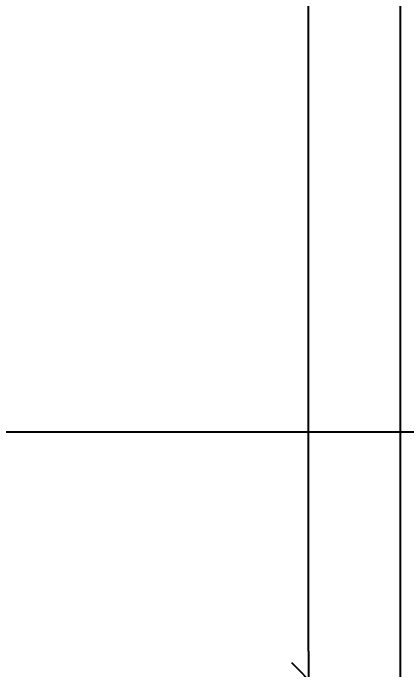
# Model space of a CAD drawing. Header units: inches. Extents: x 48 to 253, y 44 to 126.
# Drawn here: x 68.9965 to 69.2398, y 79.0448 to 79.4505 of the extents above; entities that cross this region are included whole.
import ezdxf

# ---------------------------------------------------------------- set-up
doc = ezdxf.new("R2010")
doc.units = ezdxf.units.IN
doc.header["$LTSCALE"] = 100
doc.header["$MEASUREMENT"] = 0
doc.layers.add('ARQ-ESQ-VISTA2', color=1, linetype='Continuous')
doc.layers.add('ARQ-SMB-1_025', color=1, linetype='Continuous')
doc.styles.add('FNDE Texto Cota 0025', font='verdana.ttf', dxfattribs={"height": 0.04})
doc.dimstyles.new('FNDE 1-0025', dxfattribs={"dimscale": 5, "dimtxt": 0.04, "dimasz": 0.0035, "dimexe": 0.15, "dimexo": 0.15, "dimgap": 0.0025, "dimtad": 1, "dimzin": 1, "dimdsep": 46, "dimtxsty": 'FNDE Texto Cota 0025', "dimblk": 'tic', "dimcen": 0.015, "dimdle": 0.15, "dimse1": 1, "dimse2": 1, "dimclrd": 251, "dimclre": 251, "dimclrt": 256, "dimaunit": 1, "dimadec": 3, "dimazin": 0, "dimtfac": 1, "dimtix": 1, "dimtmove": 2, "dimatfit": 3, "dimfxl": 0.15, "dimtvp": 1, "dimtolj": 1, "dimtzin": 0, "dimarcsym": 0})

# ---------------------------------------------------------------- blocks, each defined once
blk = doc.blocks.new('tic')
at = {"color": 251}
for p, q in [((0, -1), (0, 1)), ((-1, 0), (1, 0))]:
    blk.add_line(p, q, dxfattribs=at)
blk.add_line((-0.6, -0.6), (0.6, 0.6))
blk = doc.blocks.new('*D109')
at = {"layer": 'ARQ-SMB-1_025', "color": 251, "lineweight": -2, "ltscale": 10, "transparency": 16777216}
blk.add_line((69.17898, 79.0564), (69.17898, 80.14241), dxfattribs=at)
at = {"layer": 'DEFPOINTS', "color": 0, "ltscale": 10, "transparency": 16777216}
for p in [(69.17898, 80.15991), (69.23577, 80.15991), (69.21577, 79.0389)]:
    blk.add_point(p, dxfattribs=at)
at = {"layer": 'ARQ-SMB-1_025', "color": 251, "lineweight": -2, "ltscale": 10, "transparency": 16777216, "xscale": 0.0175, "yscale": 0.0175, "zscale": 0.0175}
for p, rotation in [((69.17898, 80.15991), 90), ((69.17898, 79.0389), 270)]:
    blk.add_blockref('tic', p, dxfattribs=dict(at, rotation=rotation))
at = {"layer": 'ARQ-SMB-1_025', "ltscale": 10, "transparency": 16777216, "insert": (69.11233, 79.59941), "char_height": 0.04, "attachment_point": 5, "rotation": 90, "style": 'FNDE Texto Cota 0025'}
blk.add_mtext('\\A1;\\P110', dxfattribs=at)

msp = doc.modelspace()

# ---------------------------------------------------------------- linework, layer by layer
at = {"layer": 'ARQ-ESQ-VISTA2'}
msp.add_line((69.23577, 80.15991), (69.23577, 79.03681), dxfattribs=at)

# ---------------------------------------------------------------- dimensions: what is measured, and where the dimension line sits
at = {"layer": 'ARQ-SMB-1_025', "ltscale": 10}
dim = msp.add_linear_dim(base=(69.17898, 80.15991), p1=(69.21577, 79.0389), p2=(69.23577, 80.15991), angle=90, text='\\P110', dimstyle='FNDE 1-0025', override={"dimtxt": 0.05, "dimdec": 0, "dimlfac": 100, "dimtdec": 0}, dxfattribs=at)
dim.commit()
dim.dimension.update_dxf_attribs({"geometry": '*D109', "text_midpoint": (69.11233, 79.59941)})

# ---------------------------------------------------------------- leaders
msp.add_leader([(69.29659, 79.03825), (69.29659, 79.19175), (68.58871, 79.19175)], dimstyle='FNDE 1-0025', override={"dimtxt": 0.05, "dimdec": 0, "dimlfac": 100, "dimtdec": 0}, dxfattribs=at)

doc.saveas('drawing.dxf')
